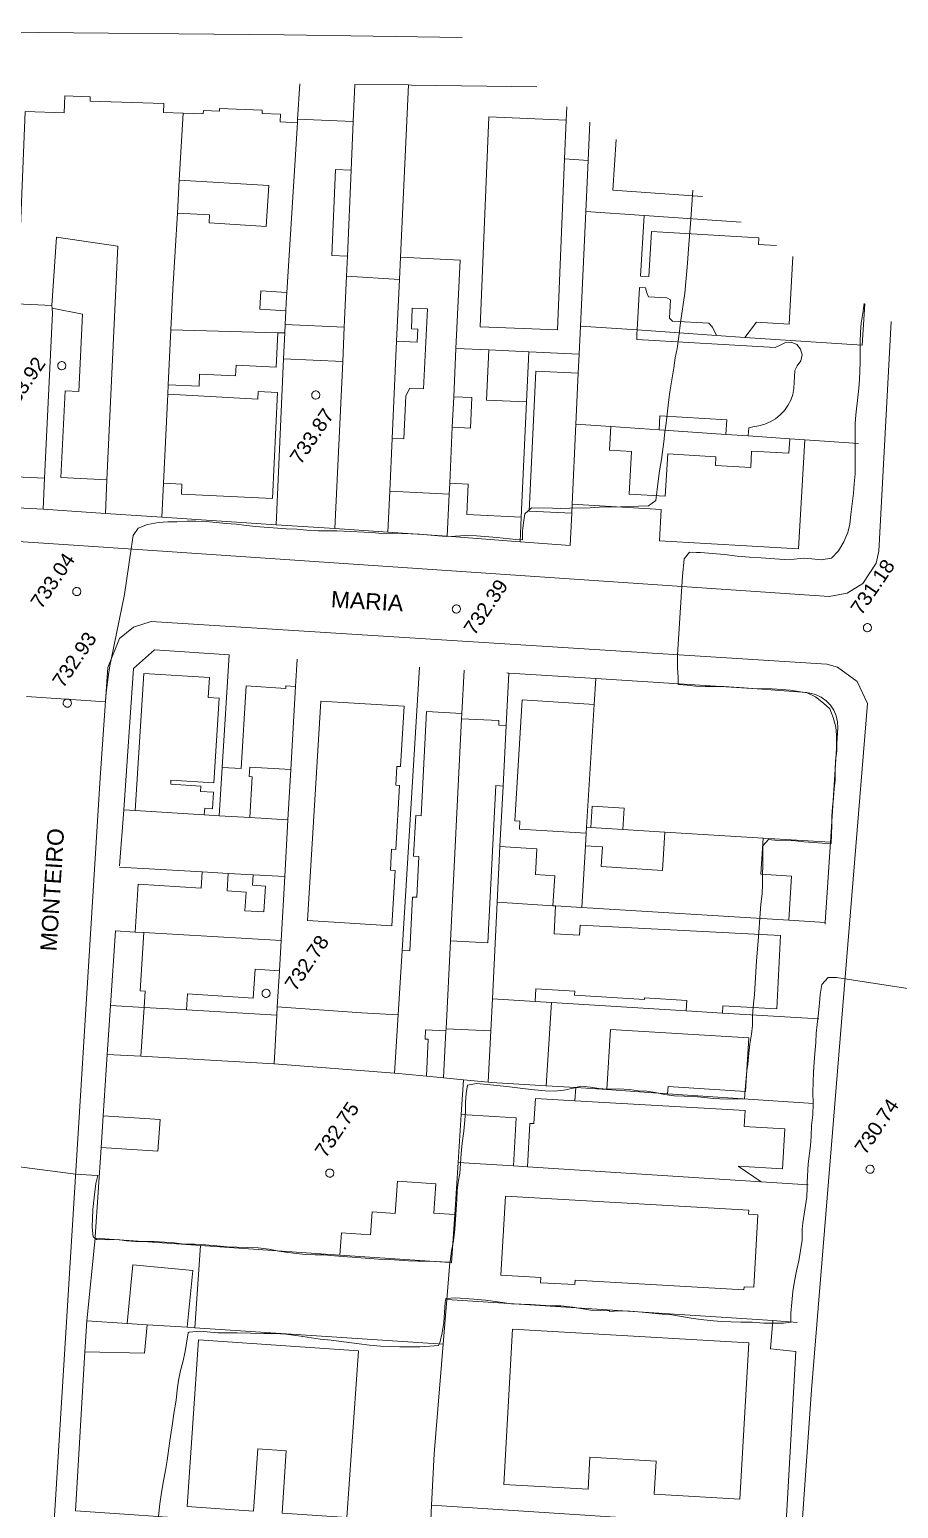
# Model space of a CAD drawing. Header units: metres. Extents: x 7 to 327053, y 40 to 7393807.
# Drawn here: x 326583 to 326689.3, y 7392948.7 to 7393129.4 of the extents above; entities that cross this region are included whole.
import ezdxf
from ezdxf.enums import TextEntityAlignment as Align

# ---------------------------------------------------------------- set-up
doc = ezdxf.new("R2010")
doc.units = ezdxf.units.M
doc.layers.get('0').update_dxf_attribs({"lineweight": 18})
for name, color, linetype, lineweight in [('100_SIST_VIARIO_MEIO_FIO', 1, 'Continuous', 18), ('160_P_SIMP_ASF_TOP', 7, 'Continuous', 18), ('206_MURO_E_MURO_ARRIMO', 7, 'Continuous', 18), ('214_PROJ_BEIRAL_EDIF', 10, 'Continuous', 18), ('604_CURVA_INTERM', 7, 'Continuous', 18), ('606_PTO_COTADO', 7, 'Continuous', 18), ('608_PTO_COTADO_INTERVIA', 1, 'Continuous', 18)]:
    doc.layers.add(name, color=color, linetype=linetype, lineweight=lineweight)
doc.styles.add('Style-Arial', font='arial.ttf', dxfattribs={"height": 1.75})

# ---------------------------------------------------------------- blocks, each defined once
blk = doc.blocks.new('SP09')
at = {"color": 0, "linetype": 'Continuous'}
blk.add_lwpolyline([(-0.03, -0.51), (-0.14, -0.49), (-0.24, -0.46), (-0.31, -0.42), (-0.35, -0.39), (-0.42, -0.31), (-0.47, -0.24), (-0.51, -0.15), (-0.52, -0.09), (-0.52, 0.03), (-0.51, 0.11), (-0.48, 0.2), (-0.44, 0.27), (-0.4, 0.33), (-0.32, 0.39), (-0.23, 0.44), (-0.15, 0.48), (-0.1, 0.48), (-0.03, 0.48), (0.08, 0.48), (0.19, 0.44), (0.27, 0.4), (0.35, 0.32), (0.41, 0.23), (0.46, 0.11), (0.48, 0.03), (0.48, -0.03), (0.47, -0.08), (0.44, -0.21), (0.38, -0.3), (0.31, -0.38), (0.23, -0.44), (0.1, -0.49), (0.02, -0.51)], close=True, dxfattribs=at)
blk = doc.blocks.new('SP10')
at = {"color": 0, "linetype": 'Continuous'}
blk.add_lwpolyline([(-0.03, -0.51), (-0.14, -0.49), (-0.24, -0.46), (-0.31, -0.42), (-0.35, -0.39), (-0.42, -0.31), (-0.47, -0.24), (-0.51, -0.15), (-0.52, -0.09), (-0.52, 0.03), (-0.51, 0.11), (-0.48, 0.2), (-0.44, 0.27), (-0.4, 0.33), (-0.32, 0.39), (-0.23, 0.44), (-0.15, 0.48), (-0.1, 0.48), (-0.03, 0.48), (0.08, 0.48), (0.19, 0.44), (0.27, 0.4), (0.35, 0.32), (0.41, 0.23), (0.46, 0.11), (0.48, 0.03), (0.48, -0.03), (0.47, -0.08), (0.44, -0.21), (0.38, -0.3), (0.31, -0.38), (0.23, -0.44), (0.1, -0.49), (0.02, -0.51)], close=True, dxfattribs=at)

msp = doc.modelspace()

# ---------------------------------------------------------------- linework, layer by layer
at = {"layer": '100_SIST_VIARIO_MEIO_FIO', "flags": 128}
for points in [[(326635.942, 7393128.452), (326614.143, 7393128.792), (326545.393, 7393129.43)], [(326506.923, 7393071.294), (326507.151, 7393071.01), (326558.317, 7393068.395), (326592.051, 7393066.168), (326680.791, 7393060.13), (326682.991, 7393060.537), (326684.894, 7393061.713), (326686.536, 7393064.187), (326686.857, 7393065.649), (326688.382, 7393093.749)]]:
    msp.add_lwpolyline(points, dxfattribs=at)
msp.add_lwpolyline([(326591.682, 7393037.972), (326592.61, 7393051.431), (326594.02, 7393054.975), (326595.753, 7393056.39), (326597.881, 7393057.078), (326680.494, 7393051.842), (326681.815, 7393051.489), (326684.217, 7393049.745), (326685.477, 7393047.058), (326678.621, 7392963.14), (326668.392, 7392817.409), (326667.624, 7392813.739), (326666.351, 7392809.425), (326660.294, 7392795.608), (326658.789, 7392793.855), (326648.089, 7392782.033), (326646.246, 7392780.78), (326642.903, 7392779.403), (326640.231, 7392778.81), (326628.247, 7392779.525), (326579.764, 7392783.037), (326578.329, 7392783.44), (326576.692, 7392784.94), (326576.105, 7392787.081)], close=True, dxfattribs=at)
at = {"layer": '206_MURO_E_MURO_ARRIMO'}
for p, q in [((326684.851, 7393090.846), (326685.152, 7393095.887)), ((326584.683, 7393070.786), (326574.43, 7393071.385)), ((326592.3, 7393070.283), (326584.683, 7393070.786)), ((326613.193, 7393068.901), (326599.185, 7393069.827)), ((326620.365, 7393068.426), (326613.193, 7393068.901)), ((326634.096, 7393067.518), (326626.83, 7393067.999)), ((326643.013, 7393066.828), (326634.096, 7393067.518)), ((326649.14, 7393066.354), (326643.013, 7393066.828)), ((326598.321, 7393053.619), (326595.722, 7393051.335)), ((326607.422, 7393053.014), (326598.321, 7393053.619)), ((326595.722, 7393051.335), (326594.573, 7393034.044)), ((326641.613, 7393050.764), (326641.373, 7393050.779)), ((326652.256, 7393050.096), (326641.613, 7393050.764)), ((326671.992, 7393048.856), (326652.256, 7393050.096)), ((326678.074, 7393048.378), (326671.992, 7393048.856)), ((326678.417, 7393048.331), (326678.074, 7393048.378)), ((326679.14, 7393048.135), (326678.417, 7393048.331)), ((326679.816, 7393047.814), (326679.14, 7393048.135)), ((326680.424, 7393047.378), (326679.816, 7393047.814)), ((326680.945, 7393046.841), (326680.424, 7393047.378)), ((326681.361, 7393046.221), (326680.945, 7393046.841)), ((326681.66, 7393045.536), (326681.361, 7393046.221)), ((326681.832, 7393044.81), (326681.66, 7393045.536)), ((326681.871, 7393044.064), (326681.832, 7393044.81)), ((326680.957, 7393030.099), (326681.871, 7393044.064)), ((326594.573, 7393034.044), (326594.031, 7393027.187)), ((326680.315, 7393020.29), (326680.957, 7393030.099)), ((326680.3, 7393020.057), (326680.315, 7393020.29)), ((326593.538, 7393019.251), (326592.932, 7393010.114)), ((326592.932, 7393010.114), (326592.537, 7393004.158)), ((326592.537, 7393004.158), (326592.04, 7392996.663)), ((326591.782, 7392992.771), (326591.059, 7392981.867)), ((326591.041, 7392981.687), (326590.016, 7392971.599)), ((326591.059, 7392981.867), (326591.041, 7392981.687)), ((326590.016, 7392971.599), (326589.789, 7392967.775)), ((326673.929, 7392971.612), (326673.632, 7392968.165)), ((326676.876, 7392971.392), (326673.929, 7392971.612)), ((326673.632, 7392968.165), (326676.724, 7392967.837)), ((326676.724, 7392967.837), (326675.479, 7392946.256))]:
    msp.add_line(p, q, dxfattribs=at)
at = {"layer": '206_MURO_E_MURO_ARRIMO', "flags": 128}
for points in [[(326616.081, 7393122.795), (326615.81, 7393118.486)], [(326657.31, 7393092.708), (326667.037, 7393092.036)], [(326644.091, 7393090.032), (326643.807, 7393083.914)], [(326670.478, 7393091.806), (326684.851, 7393090.846)], [(326613.193, 7393068.901), (326614.093, 7393089.171)], [(326660.015, 7393080.51), (326668.166, 7393079.948)], [(326670.911, 7393079.758), (326675.969, 7393079.41)], [(326677.833, 7393079.281), (326684.373, 7393078.83)], [(326584.683, 7393070.786), (326584.867, 7393074.579)], [(326634.334, 7393072.648), (326634.096, 7393067.518)], [(326649.325, 7393070.33), (326649.14, 7393066.354)], [(326643.153, 7393069.843), (326643.013, 7393066.828)], [(326607.422, 7393053.014), (326606.579, 7393039.242)], [(326615.75, 7393052.466), (326615.559, 7393049.129)], [(326630.701, 7393051.482), (326628.58, 7393016.844)], [(326636.149, 7393051.123), (326635.884, 7393045.836)], [(326641.613, 7393050.764), (326641.291, 7393044.342)], [(326652.063, 7393046.941), (326652.256, 7393050.096)], [(326614.977, 7393038.963), (326614.626, 7393032.816)], [(326640.921, 7393036.96), (326640.549, 7393029.569)], [(326595.957, 7393033.959), (326594.573, 7393034.044)], [(326606.217, 7393033.331), (326604.393, 7393033.442)], [(326614.626, 7393032.816), (326609.957, 7393033.102)], [(326614.626, 7393032.816), (326614.229, 7393025.882)], [(326651.004, 7393029.642), (326651.099, 7393031.192)], [(326651.671, 7393031.892), (326651.144, 7393031.924)], [(326660.721, 7393031.338), (326655.569, 7393031.653)], [(326680.957, 7393030.099), (326672.716, 7393030.604)], [(326594.022, 7393027.038), (326604.149, 7393026.458)], [(326607.32, 7393026.277), (326610.372, 7393026.103)], [(326647.351, 7393022.308), (326650.543, 7393022.113)], [(326675.876, 7393020.562), (326680.315, 7393020.29)], [(326593.538, 7393019.251), (326595.936, 7393019.114)], [(326613.571, 7393014.367), (326613.319, 7393009.96)], [(326646.838, 7393010.493), (326663.32, 7393009.484)], [(326592.932, 7393010.114), (326597.026, 7393009.88)], [(326667.744, 7393009.213), (326679.544, 7393008.491)], [(326596.634, 7393003.923), (326592.537, 7393004.158)], [(326633.648, 7393001.289), (326631.557, 7393001.49)], [(326653.614, 7392999.848), (326649.826, 7393000.105)], [(326678.867, 7392998.132), (326661.048, 7392999.343)], [(326635.428, 7392990.956), (326635.803, 7392996.795)], [(326635.018, 7392984.576), (326635.428, 7392990.956)], [(326635.428, 7392990.956), (326642.19, 7392990.522)], [(326672.48, 7392988.576), (326678.218, 7392988.208)], [(326603.917, 7392980.801), (326591.041, 7392981.687)], [(326634.031, 7392974.174), (326673.929, 7392971.612)], [(326594.952, 7392971.276), (326590.016, 7392971.599)], [(326662.816, 7392947.07), (326632.181, 7392949.037)]]:
    msp.add_lwpolyline(points, dxfattribs=at)
at = {"layer": '214_PROJ_BEIRAL_EDIF', "flags": 128}
for points in [[(326621.912, 7393101.741), (326622.348, 7393112.256), (326622.595, 7393118.205), (326622.783, 7393122.724), (326629.369, 7393122.655), (326628.39, 7393101.593), (326628.264, 7393098.881), (326621.798, 7393099.288)], [(326582.479, 7393119.432), (326587.253, 7393119.241), (326587.336, 7393121.332), (326590.459, 7393121.208), (326590.438, 7393120.689), (326599.445, 7393120.377), (326599.402, 7393119.307), (326601.83, 7393119.208), (326601.339, 7393111.006), (326601.099, 7393107.004), (326600.541, 7393097.679), (326600.3, 7393092.732), (326599.972, 7393085.994), (326599.917, 7393084.86), (326599.386, 7393073.966), (326599.185, 7393069.827), (326592.3, 7393070.283), (326592.492, 7393074.393), (326593.828, 7393102.951), (326586.322, 7393104.07), (326585.743, 7393095.684), (326581.451, 7393095.913), (326581.876, 7393104.299)], [(326601.099, 7393107.004), (326600.541, 7393097.679), (326600.3, 7393092.732), (326613.387, 7393092.371), (326614.234, 7393092.348), (326614.281, 7393093.384), (326614.355, 7393095.062), (326611.168, 7393095.252), (326611.302, 7393097.497), (326614.478, 7393097.307), (326615.783, 7393118.049), (326613.669, 7393118.137), (326613.708, 7393119.072), (326611.452, 7393119.165), (326611.468, 7393119.561), (326606.263, 7393119.777), (326606.249, 7393119.44), (326604.279, 7393119.522), (326604.262, 7393119.11), (326601.83, 7393119.208), (326601.339, 7393111.006), (326612.271, 7393110.352), (326611.973, 7393105.375), (326604.974, 7393105.794), (326605.032, 7393106.769)], [(326615.783, 7393118.049), (326614.478, 7393097.307), (326614.399, 7393096.044), (326614.355, 7393095.062), (326614.281, 7393093.384), (326621.509, 7393093.063), (326621.798, 7393099.288), (326621.912, 7393101.741), (326619.983, 7393101.821), (326620.419, 7393112.336), (326622.348, 7393112.256), (326622.595, 7393118.205), (326615.81, 7393118.486)], [(326648.451, 7393113.609), (326648.648, 7393118.368), (326639.197, 7393118.759), (326638.135, 7393093.107), (326647.586, 7393092.716)], [(326601.099, 7393107.004), (326601.339, 7393111.006), (326612.271, 7393110.352), (326611.973, 7393105.375), (326604.974, 7393105.794), (326605.032, 7393106.769)], [(326585.78, 7393095.361), (326585.743, 7393095.684), (326586.322, 7393104.07), (326593.828, 7393102.951), (326592.492, 7393074.393), (326586.871, 7393074.666), (326587.388, 7393085.279), (326589.034, 7393085.199), (326589.494, 7393094.646)], [(326627.914, 7393091.344), (326630.426, 7393091.228), (326630.499, 7393092.816), (326629.713, 7393092.853), (326629.83, 7393095.381), (326631.67, 7393095.295), (326631.216, 7393085.524), (326629.539, 7393085.602), (326629.026, 7393084.67), (326628.78, 7393079.387), (326627.362, 7393079.453), (326627.062, 7393072.985), (326634.334, 7393072.648), (326634.396, 7393073.982), (326634.713, 7393080.814), (326634.886, 7393084.538), (326635.161, 7393090.447), (326635.663, 7393101.255), (326628.39, 7393101.593), (326628.264, 7393098.881)], [(326627.914, 7393091.344), (326627.362, 7393079.453), (326627.062, 7393072.985), (326626.83, 7393067.999), (326620.365, 7393068.426), (326621.313, 7393088.836), (326621.509, 7393093.063), (326621.798, 7393099.288), (326628.264, 7393098.881)], [(326585.78, 7393095.361), (326585.845, 7393094.781), (326584.867, 7393074.579), (326577.002, 7393074.96), (326577.022, 7393075.36), (326574.555, 7393075.479), (326574.93, 7393087.72), (326575.003, 7393090.098), (326575.046, 7393091.479), (326575.192, 7393096.249), (326581.451, 7393095.913), (326585.743, 7393095.684)], [(326613.387, 7393092.371), (326600.3, 7393092.732), (326599.972, 7393085.994), (326603.748, 7393085.819), (326603.817, 7393087.297), (326608.228, 7393087.092), (326608.288, 7393088.401), (326613.192, 7393088.173)], [(326614.234, 7393092.348), (326614.093, 7393089.171), (326621.313, 7393088.836), (326621.509, 7393093.063), (326614.281, 7393093.384)], [(326650.119, 7393087.43), (326649.831, 7393081.213), (326654.103, 7393080.918), (326660.015, 7393080.51), (326660.113, 7393082.199), (326668.269, 7393081.725), (326668.166, 7393079.948), (326670.911, 7393079.758), (326670.969, 7393080.758), (326671.479, 7393080.879), (326672.209, 7393080.984), (326672.92, 7393081.186), (326673.598, 7393081.481), (326674.232, 7393081.864), (326674.809, 7393082.327), (326675.32, 7393082.864), (326675.755, 7393083.463), (326676.107, 7393084.115), (326676.369, 7393084.807), (326676.46, 7393085.537), (326676.589, 7393087.751), (326676.889, 7393088.344), (326677.331, 7393088.932), (326677.477, 7393089.651), (326677.3, 7393090.358), (326676.833, 7393090.916), (326676.169, 7393091.215), (326675.439, 7393091.195), (326674.786, 7393090.86), (326674.181, 7393090.572), (326657.272, 7393091.554), (326657.281, 7393092.234), (326657.31, 7393092.708), (326650.387, 7393093.185), (326650.227, 7393089.747)], [(326639.165, 7393090.261), (326638.881, 7393084.143), (326643.807, 7393083.914), (326643.153, 7393069.843), (326636.483, 7393070.153), (326636.656, 7393073.877), (326634.396, 7393073.982), (326634.713, 7393080.814), (326636.938, 7393080.711), (326637.111, 7393084.435), (326634.886, 7393084.538), (326635.161, 7393090.447)], [(326650.119, 7393087.43), (326649.831, 7393081.213), (326649.375, 7393071.412), (326649.325, 7393070.33), (326644.118, 7393070.572), (326644.913, 7393087.672)], [(326599.386, 7393073.966), (326599.917, 7393084.86), (326602.166, 7393084.751), (326610.927, 7393084.235), (326610.974, 7393085.2), (326613.348, 7393085.084), (326612.716, 7393072.107), (326601.602, 7393072.649), (326601.66, 7393073.856)], [(326654.103, 7393080.918), (326653.934, 7393078.009), (326656.627, 7393077.852), (326656.324, 7393072.631), (326660.753, 7393072.374), (326661.054, 7393077.56), (326666.96, 7393077.217), (326666.897, 7393076.133), (326671.203, 7393075.884), (326671.321, 7393077.908), (326675.867, 7393077.644), (326675.969, 7393079.41), (326677.833, 7393079.281), (326677.06, 7393065.949), (326660.052, 7393066.936), (326660.275, 7393070.78), (326649.375, 7393071.412), (326649.831, 7393081.213)], [(326595.957, 7393033.959), (326604.393, 7393033.442), (326604.442, 7393034.241), (326605.405, 7393034.182), (326605.53, 7393036.211), (326603.917, 7393036.309), (326603.956, 7393036.95), (326600.288, 7393037.174), (326600.319, 7393037.683), (326605.561, 7393037.362), (326606.193, 7393047.697), (326604.879, 7393047.778), (326605.028, 7393050.207), (326596.982, 7393050.7)], [(326606.217, 7393033.331), (326609.957, 7393033.102), (326610.262, 7393038.085), (326609.891, 7393038.108), (326609.962, 7393039.27), (326614.977, 7393038.963), (326615.559, 7393049.129), (326614.366, 7393049.202), (326614.347, 7393048.897), (326609.504, 7393049.194), (326608.886, 7393039.1), (326606.579, 7393039.242)], [(326618.638, 7393047.352), (326616.995, 7393020.518), (326627.327, 7393019.886), (326627.741, 7393026.652), (326627.142, 7393026.689), (326627.297, 7393029.223), (326627.796, 7393029.193), (326628.276, 7393037.027), (326627.807, 7393037.056), (326627.948, 7393039.356), (326628.391, 7393039.329), (326628.844, 7393046.728)], [(326651.099, 7393031.192), (326651.144, 7393031.924), (326652.063, 7393046.941), (326643.251, 7393047.481), (326642.347, 7393032.713), (326642.992, 7393032.673), (326642.932, 7393031.692)], [(326627.662, 7393001.851), (326628.159, 7393001.817), (326631.557, 7393001.49), (326631.783, 7393005.996), (326631.399, 7393006.015), (326631.456, 7393007.139), (326633.935, 7393007.015), (326633.949, 7393007.294), (326634.488, 7393018.02), (326635.851, 7393045.18), (326635.884, 7393045.836), (326631.546, 7393046.053), (326630.907, 7393033.321), (326630.239, 7393033.354), (326629.989, 7393028.385), (326630.635, 7393028.353), (326630.384, 7393023.362), (326629.84, 7393023.389), (326629.509, 7393016.797), (326628.58, 7393016.844), (326628.098, 7393008.981)], [(326634.488, 7393018.02), (326635.851, 7393045.18), (326640.426, 7393044.951), (326640.398, 7393044.387), (326641.291, 7393044.342), (326640.921, 7393036.96), (326640.032, 7393037.005), (326639.068, 7393017.79)], [(326651.671, 7393031.892), (326655.569, 7393031.653), (326655.728, 7393034.244), (326651.83, 7393034.483)], [(326651.004, 7393029.642), (326650.543, 7393022.113), (326675.876, 7393020.562), (326676.206, 7393025.949), (326672.445, 7393026.179), (326672.716, 7393030.604), (326660.721, 7393031.338), (326660.434, 7393026.652), (326652.922, 7393027.112), (326653.069, 7393029.515)], [(326640.549, 7393029.569), (326640.207, 7393022.746), (326647.022, 7393022.328), (326647.247, 7393025.998), (326644.875, 7393026.143), (326645.068, 7393029.292)], [(326610.372, 7393026.103), (326610.288, 7393024.839), (326611.877, 7393024.734), (326611.668, 7393021.562), (326609.362, 7393021.714), (326609.512, 7393023.982), (326607.179, 7393024.136), (326607.32, 7393026.277), (326604.149, 7393026.458), (326604.018, 7393024.471), (326596.323, 7393024.979), (326595.936, 7393019.114), (326597.013, 7393019.052), (326613.784, 7393018.093), (326614.229, 7393025.882)], [(326647.351, 7393022.308), (326647.022, 7393022.328), (326640.207, 7393022.746), (326639.614, 7393010.935), (326644.84, 7393010.615), (326644.935, 7393012.157), (326649.686, 7393011.866), (326649.657, 7393011.4), (326658.221, 7393010.876), (326658.234, 7393011.077), (326663.398, 7393010.761), (326663.32, 7393009.484), (326667.744, 7393009.213), (326667.787, 7393010.071), (326674.394, 7393009.739), (326674.844, 7393018.702), (326650.337, 7393019.932), (326650.277, 7393018.724), (326647.178, 7393018.88)], [(326597.013, 7393019.052), (326613.784, 7393018.093), (326613.571, 7393014.367), (326610.615, 7393014.562), (326610.383, 7393011.045), (326602.348, 7393011.575), (326602.216, 7393009.583), (326597.026, 7393009.88), (326597.159, 7393011.888), (326596.543, 7393011.928)], [(326639.104, 7393000.764), (326639.418, 7393007.02), (326639.614, 7393010.935), (326644.84, 7393010.615), (326646.838, 7393010.493), (326646.215, 7393000.322), (326639.511, 7393000.724)], [(326596.634, 7393003.923), (326597.026, 7393009.88), (326602.216, 7393009.583), (326613.261, 7393008.952), (326612.92, 7393002.992)], [(326628.098, 7393008.981), (326623.632, 7393009.254), (326613.319, 7393009.96), (326613.261, 7393008.952), (326612.92, 7393002.992), (326627.662, 7393001.851)], [(326633.935, 7393007.015), (326633.648, 7393001.289), (326636.076, 7393001.055), (326639.104, 7393000.764), (326639.418, 7393007.02), (326633.949, 7393007.294)], [(326653.614, 7392999.848), (326661.048, 7392999.343), (326661.102, 7393000.213), (326670.563, 7392999.634), (326670.962, 7393006.161), (326654.064, 7393007.196)], [(326635.803, 7392996.795), (326642.527, 7392996.41), (326642.19, 7392990.522), (326643.9, 7392990.412), (326644.203, 7392995.717), (326644.704, 7392995.688), (326644.879, 7392998.753), (326649.715, 7392998.477), (326649.826, 7393000.105), (326646.215, 7393000.322), (326639.511, 7393000.724), (326639.104, 7393000.764), (326636.076, 7393001.055)], [(326649.715, 7392998.477), (326644.879, 7392998.753), (326644.704, 7392995.688), (326644.203, 7392995.717), (326643.9, 7392990.412), (326672.48, 7392988.576), (326669.665, 7392990.493), (326675.082, 7392990.183), (326675.361, 7392995.053), (326670.417, 7392995.336), (326670.529, 7392997.286)], [(326591.782, 7392992.771), (326592.04, 7392996.663), (326598.988, 7392996.205), (326598.731, 7392992.313)], [(326620.973, 7392979.626), (326634.4, 7392978.701), (326634.64, 7392978.685), (326635.018, 7392984.576), (326632.441, 7392984.754), (326632.688, 7392988.343), (326628.016, 7392988.665), (326627.743, 7392984.704), (326624.927, 7392984.898), (326624.735, 7392982.112), (326621.162, 7392982.358)], [(326641.214, 7392986.819), (326640.662, 7392977.162), (326645.54, 7392976.883), (326645.503, 7392976.248), (326649.716, 7392976.007), (326649.747, 7392976.549), (326670.368, 7392975.37), (326670.391, 7392975.76), (326671.569, 7392975.693), (326672.076, 7392984.557), (326670.953, 7392984.621), (326670.982, 7392985.116)], [(326620.973, 7392979.626), (326603.917, 7392980.801), (326603.224, 7392970.734), (326633.589, 7392968.745), (326634.031, 7392974.174), (326634.4, 7392978.701)], [(326602.306, 7392970.794), (326597.425, 7392971.114), (326594.952, 7392971.276), (326595.656, 7392978.44), (326602.987, 7392977.719)], [(326600.447, 7392947.558), (326631.999, 7392945.406), (326632.181, 7392949.037), (326632.497, 7392955.337), (326633.589, 7392968.745), (326603.224, 7392970.734), (326602.306, 7392970.794), (326597.425, 7392971.114), (326597.092, 7392967.631), (326589.789, 7392967.775), (326588.641, 7392948.363), (326595.824, 7392947.873)], [(326603.688, 7392969.267), (326623.238, 7392967.92), (326621.833, 7392947.524), (326613.897, 7392948.071), (326614.422, 7392955.694), (326610.924, 7392955.935), (326610.4, 7392948.327), (326602.283, 7392948.886)], [(326642.092, 7392970.546), (326641.008, 7392951.588), (326651.314, 7392950.998), (326651.538, 7392954.91), (326659.642, 7392954.446), (326659.41, 7392950.38), (326669.891, 7392949.781), (326670.984, 7392968.894)]]:
    msp.add_lwpolyline(points, close=True, dxfattribs=at)
for points in [[(326639.165, 7393090.261), (326635.161, 7393090.447), (326635.663, 7393101.255), (326628.39, 7393101.593), (326629.369, 7393122.655), (326629.744, 7393122.651), (326645.052, 7393122.423)], [(326648.716, 7393119.999), (326648.648, 7393118.368), (326639.197, 7393118.759), (326638.135, 7393093.107), (326647.586, 7393092.716), (326648.451, 7393113.609), (326651.326, 7393113.411), (326651.037, 7393107.195), (326650.387, 7393093.185), (326650.227, 7393089.747), (326644.091, 7393090.032), (326639.165, 7393090.261)], [(326651.326, 7393113.411), (326651.545, 7393118.127)], [(326654.764, 7393115.997), (326654.335, 7393109.782), (326665.298, 7393109.026)], [(326670.045, 7393105.884), (326658.165, 7393106.704), (326651.037, 7393107.195), (326651.326, 7393113.411)], [(326658.165, 7393106.704), (326651.037, 7393107.195), (326650.387, 7393093.185), (326657.31, 7393092.708), (326657.618, 7393097.885), (326658.353, 7393097.842), (326658.483, 7393097.261), (326658.72, 7393096.775), (326660.932, 7393096.646), (326661.413, 7393096.374), (326661.284, 7393094.155), (326661.655, 7393093.784), (326666.086, 7393093.527), (326666.545, 7393093.065), (326667.037, 7393092.036), (326670.478, 7393091.806), (326671.914, 7393093.654), (326675.886, 7393093.424), (326676.366, 7393101.701)], [(326674.361, 7393103.028), (326672.169, 7393103.155), (326672.216, 7393103.966), (326659.076, 7393104.728), (326658.758, 7393099.245), (326657.736, 7393099.305), (326658.165, 7393106.704)]]:
    msp.add_lwpolyline(points, dxfattribs=at)
at = {"layer": '604_CURVA_INTERM', "flags": 128}
for points, elevation in [([(326582.659, 7393047.908), (326592.323, 7393047.261), (326592.399, 7393048.376), (326592.694, 7393050.575), (326592.858, 7393051.64), (326592.991, 7393052.439), (326594.634, 7393060.368), (326595.434, 7393065.938), (326595.705, 7393067.603), (326596.32, 7393068.469), (326597.439, 7393068.911), (326598.778, 7393069.169), (326599.917, 7393069.26), (326601.048, 7393069.25), (326602.309, 7393069.324), (326603.374, 7393069.345), (326604.617, 7393069.293), (326607.086, 7393069.065), (326608.309, 7393068.974), (326609.545, 7393068.822), (326610.635, 7393068.669), (326614.393, 7393068.411), (326615.705, 7393068.339), (326616.915, 7393068.227), (326618.358, 7393068.152), (326620.589, 7393068.149), (326623.928, 7393067.989), (326624.976, 7393067.939), (326626.098, 7393067.811), (326627.41, 7393067.86), (326629.706, 7393067.794), (326630.727, 7393067.743), (326633.006, 7393067.558), (326633.959, 7393067.454), (326635.125, 7393067.5), (326636.35, 7393067.578), (326637.69, 7393067.563), (326640.144, 7393067.354), (326642.485, 7393067.101), (326643.282, 7393067.071), (326643.282, 7393068.108), (326643.406, 7393069.118), (326643.58, 7393070.214), (326644.415, 7393070.983), (326646.956, 7393070.945), (326647.981, 7393070.901), (326649.094, 7393070.934), (326651.589, 7393070.969), (326652.718, 7393071.029), (326655.286, 7393071.069), (326657.501, 7393071.154), (326658.722, 7393071.229), (326659.612, 7393071.881), (326659.889, 7393074.231), (326660.06, 7393075.47), (326660.28, 7393076.872), (326660.571, 7393079.04), (326660.712, 7393080.236), (326660.859, 7393081.302), (326661.157, 7393083.886), (326661.328, 7393085.156), (326661.792, 7393088.074), (326661.975, 7393089.312), (326662.205, 7393090.461), (326662.436, 7393091.912), (326662.634, 7393093.62), (326663.137, 7393097.215), (326663.332, 7393099.049), (326663.419, 7393100.374), (326663.535, 7393101.441), (326663.599, 7393102.643), (326663.903, 7393106.242), (326664.138, 7393109.793)], 733), ([(326578.915, 7392990.764), (326588.675, 7392989.532), (326590.605, 7392989.386), (326591.383, 7392989.357), (326591.147, 7392988.365), (326590.992, 7392987.35), (326590.784, 7392985.192), (326590.688, 7392983.015), (326590.812, 7392981.871), (326591.229, 7392981.531), (326592.55, 7392981.502), (326593.795, 7392981.509), (326594.9, 7392981.369), (326595.982, 7392981.278), (326598.282, 7392981.286), (326599.539, 7392981.216), (326600.692, 7392981.113), (326601.915, 7392980.969), (326603.177, 7392980.939), (326604.544, 7392980.882), (326605.924, 7392980.764), (326607.194, 7392980.632), (326609.668, 7392980.552), (326610.98, 7392980.501), (326612.298, 7392980.334), (326613.496, 7392980.114), (326614.619, 7392979.932), (326615.678, 7392979.796), (326616.775, 7392979.69), (326617.936, 7392979.648), (326619.022, 7392979.657), (326620.3, 7392979.509), (326624.586, 7392979.191), (326625.691, 7392979.114), (326627.066, 7392979.063), (326629.367, 7392978.906), (326630.542, 7392978.862), (326631.947, 7392978.858), (326634.134, 7392978.767), (326634.441, 7392978.809), (326634.632, 7392980.124), (326634.851, 7392981.349), (326635.027, 7392982.773), (326635.187, 7392985.21), (326635.255, 7392986.336), (326635.293, 7392987.518), (326635.426, 7392988.531), (326635.629, 7392989.595), (326635.79, 7392992.027), (326635.926, 7392993.303), (326636.108, 7392994.764), (326636.252, 7392996.105), (326636.319, 7392997.172), (326636.339, 7392998.291), (326636.413, 7392999.364), (326636.562, 7393000.389), (326637.684, 7393000.592), (326638.962, 7393000.488), (326640.181, 7393000.341), (326641.369, 7393000.232), (326643.649, 7392999.939), (326644.752, 7392999.808), (326646.08, 7392999.701), (326647.156, 7392999.65), (326648.361, 7392999.784), (326649.535, 7393000.02), (326650.443, 7393000.276), (326651.6, 7393000.136), (326652.633, 7392999.967), (326653.678, 7392999.908), (326655.045, 7392999.933), (326656.378, 7392999.861), (326657.45, 7392999.716), (326658.486, 7392999.659), (326659.531, 7392999.508), (326660.693, 7392999.257), (326661.842, 7392999.103), (326663.085, 7392999.033), (326664.328, 7392998.993), (326665.548, 7392998.882), (326666.668, 7392998.759), (326668.207, 7392998.699), (326670.45, 7392998.705), (326670.515, 7392999.811), (326670.732, 7393002.186), (326670.84, 7393002.96), (326670.96, 7393004.324), (326671.102, 7393005.402), (326671.303, 7393006.644), (326671.425, 7393007.699), (326671.435, 7393008.857), (326671.496, 7393009.919), (326671.655, 7393011.489), (326671.93, 7393015.61), (326672.172, 7393018.494), (326672.346, 7393021.419), (326672.431, 7393022.499), (326672.619, 7393023.801), (326672.653, 7393024.897), (326672.688, 7393028.509), (326672.672, 7393029.629), (326673.391, 7393030.422), (326674.504, 7393030.316), (326676.688, 7393030.268), (326677.707, 7393030.138), (326678.854, 7393030.076), (326679.943, 7393029.979), (326681.035, 7393029.943), (326681.131, 7393032.184), (326681.14, 7393033.288), (326681.193, 7393034.42), (326681.313, 7393035.461), (326681.393, 7393036.62), (326681.532, 7393037.677), (326681.537, 7393038.862), (326681.588, 7393040.043), (326681.736, 7393041.249), (326681.699, 7393042.455), (326681.702, 7393043.171), (326681.61, 7393044.214), (326681.274, 7393045.321), (326680.866, 7393046.389), (326680.117, 7393047.108), (326679.146, 7393047.843), (326678.099, 7393048.349), (326677.066, 7393048.535), (326676.027, 7393048.688), (326674.981, 7393048.779), (326673.837, 7393048.843), (326671.421, 7393048.9), (326670.417, 7393048.945), (326667.932, 7393049.106), (326666.691, 7393049.143), (326665.637, 7393049.145), (326664.502, 7393049.183), (326663.418, 7393049.299), (326662.335, 7393049.373), (326662.329, 7393050.207), (326662.249, 7393051.41), (326662.247, 7393052.998), (326662.797, 7393061.354), (326662.85, 7393062.605), (326663.064, 7393064.747), (326663.715, 7393065.528), (326664.584, 7393065.519), (326665.072, 7393065.498), (326667.982, 7393065.258), (326669.549, 7393065.068), (326671.054, 7393064.919), (326672.498, 7393064.843), (326675.278, 7393064.662), (326676.528, 7393064.705), (326677.638, 7393064.799), (326678.696, 7393064.729), (326679.8, 7393064.619), (326681.073, 7393064.829), (326681.924, 7393065.711), (326682.606, 7393066.823), (326683.068, 7393067.943), (326683.322, 7393068.954), (326683.449, 7393070.16), (326683.764, 7393072.752), (326683.87, 7393073.885), (326683.963, 7393075.109), (326683.995, 7393076.494), (326683.975, 7393077.846), (326683.991, 7393079.219), (326683.971, 7393080.236), (326683.982, 7393081.267), (326684.063, 7393082.325), (326684.306, 7393084.508), (326684.418, 7393085.589), (326684.502, 7393086.642), (326684.599, 7393088.733), (326684.578, 7393090.165), (326684.587, 7393091.208), (326684.626, 7393092.426), (326684.729, 7393093.521), (326684.917, 7393094.764), (326685.065, 7393095.944)], 732), ([(326598.81, 7392947.713), (326598.974, 7392949.217), (326599.162, 7392950.613), (326599.423, 7392952.043), (326599.67, 7392953.284), (326599.872, 7392954.507), (326600.191, 7392956.898), (326600.523, 7392959.021), (326600.688, 7392960.245), (326600.949, 7392961.906), (326601.058, 7392963.159), (326601.245, 7392964.279), (326601.483, 7392965.501), (326601.778, 7392966.54), (326602.057, 7392967.824), (326602.431, 7392970.105), (326602.553, 7392970.194), (326603.832, 7392970.321), (326606.051, 7392970.11), (326608.415, 7392970.115), (326611.679, 7392970.049), (326613.046, 7392970.018), (326614.379, 7392969.935), (326615.906, 7392969.749), (326618.57, 7392969.361), (326619.889, 7392969.216), (326623.312, 7392968.764), (326624.601, 7392968.612), (326625.93, 7392968.506), (326628.293, 7392968.425), (326630.763, 7392968.416), (326631.981, 7392968.471), (326633.01, 7392968.568), (326633.19, 7392968.891), (326633.473, 7392970.113), (326633.669, 7392971.38), (326633.85, 7392973.809), (326633.923, 7392974.295), (326635.089, 7392974.38), (326637.336, 7392974.229), (326638.762, 7392974.093), (326640.866, 7392973.808), (326641.937, 7392973.678), (326643.158, 7392973.617), (326644.285, 7392973.585), (326646.733, 7392973.427), (326647.996, 7392973.419), (326649.438, 7392973.247), (326651.649, 7392972.884), (326652.832, 7392972.851), (326653.948, 7392972.789), (326653.957, 7392972.744), (326655.09, 7392972.818), (326656.461, 7392972.747), (326657.914, 7392972.649), (326660.38, 7392972.382), (326661.574, 7392972.315), (326664.183, 7392971.884), (326665.482, 7392971.703), (326666.635, 7392971.573), (326667.643, 7392971.507), (326669.991, 7392971.414), (326671.362, 7392971.402), (326672.814, 7392971.313), (326675.226, 7392971.279), (326676.097, 7392971.432), (326676.127, 7392972.505), (326676.22, 7392973.835), (326676.372, 7392975.16), (326676.568, 7392976.449), (326676.812, 7392977.708), (326677.078, 7392978.926), (326677.293, 7392980.165), (326677.481, 7392981.452), (326677.515, 7392982.758), (326677.575, 7392983.558), (326677.92, 7392985.685), (326678.054, 7392986.749), (326678.115, 7392987.834), (326678.109, 7392988.511), (326678.249, 7392990.772), (326678.504, 7392992.993), (326678.587, 7392994.172), (326678.639, 7392995.464), (326678.781, 7392996.785), (326678.851, 7392998.147), (326678.797, 7392999.546), (326678.866, 7393001.974), (326678.95, 7393003.187), (326679.054, 7393004.271), (326679.157, 7393005.588), (326679.221, 7393006.731), (326679.328, 7393007.796), (326679.513, 7393009.191), (326679.603, 7393010.476), (326679.707, 7393011.493), (326679.886, 7393012.717), (326680.659, 7393013.564), (326681.694, 7393013.536), (326682.727, 7393013.403), (326696.231, 7393011.311)], 731)]:
    msp.add_lwpolyline(points, dxfattribs=dict(at, elevation=elevation))

# ---------------------------------------------------------------- block references
at = {"layer": '606_PTO_COTADO', "rotation": 55.83005668387076}
for p in [(326586.972, 7393088.368, 733.922), (326618.031, 7393084.782, 733.867), (326635.224, 7393058.63, 732.387), (326587.648, 7393047.118, 732.932), (326611.96, 7393011.648, 732.785), (326685.801, 7392990.139, 730.737), (326619.743, 7392989.674, 732.755)]:
    msp.add_blockref('SP09', p, dxfattribs=at)
at = {"layer": '608_PTO_COTADO_INTERVIA', "rotation": 55.83005668387076}
for p in [(326588.808, 7393060.762, 733.042), (326685.483, 7393056.344, 731.182)]:
    msp.add_blockref('SP10', p, dxfattribs=at)

# ---------------------------------------------------------------- texts
at = {"layer": '160_P_SIMP_ASF_TOP', "style": 'Style-Arial'}
for s, rotation, p in [('MARIA', 356.7597, (326619.89, 7393059.807)), ('MONTEIRO', 86.43093, (326585.329, 7393016.771))]:
    msp.add_text(s, height=2, rotation=rotation, dxfattribs=at).set_placement(p, align=Align.MIDDLE_LEFT)
at = {"layer": '606_PTO_COTADO', "style": 'Style-Arial'}
for s, p in [('733.92', (326582.26, 7393086.034, 733.922)), ('733.87', (326617.546, 7393079.727, 733.867)), ('732.39', (326638.806, 7393058.842, 732.387)), ('732.93', (326588.506, 7393052.411, 732.932)), ('732.78', (326616.919, 7393015.343, 732.785)), ('732.75', (326620.601, 7392994.967, 732.755)), ('730.74', (326686.601, 7392995.346, 730.737))]:
    msp.add_text(s, height=1.75, rotation=55.83006, dxfattribs=at).set_placement(p, align=Align.MIDDLE_CENTER)
at = {"layer": '608_PTO_COTADO_INTERVIA', "style": 'Style-Arial'}
for s, p in [('733.04', (326585.841, 7393062.067, 733.042)), ('731.18', (326686.11, 7393061.296, 731.182))]:
    msp.add_text(s, height=1.75, rotation=55.83006, dxfattribs=at).set_placement(p, align=Align.MIDDLE_CENTER)

doc.saveas('drawing.dxf')
